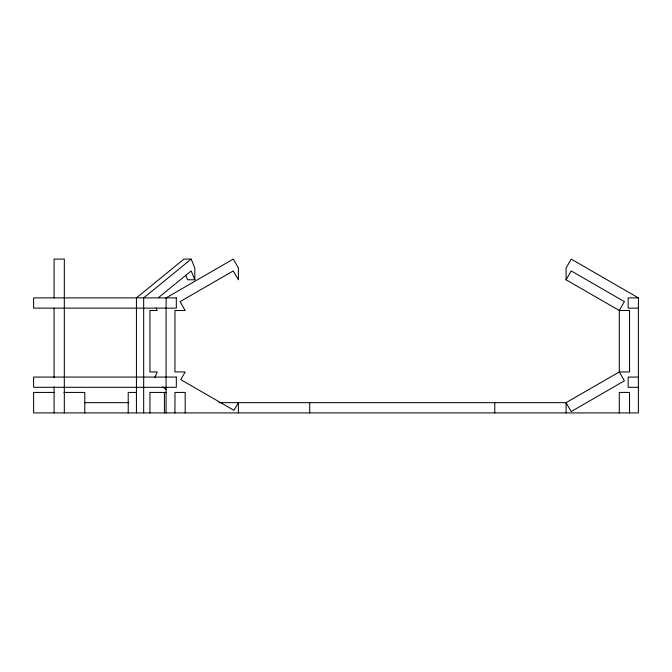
<?xml version="1.0" encoding="UTF-8"?>
<svg xmlns="http://www.w3.org/2000/svg" width="672" height="672" viewBox="0 0 672 672"><rect width="100%" height="100%" fill="white"/><g stroke="black" fill="none" stroke-linecap="round" stroke-linejoin="round"><path stroke-width="1.01" d="M154.829 377.706L157.181 371.944L149.94 371.944L149.94 310.506L157.181 310.506L156.097 307.843M566.084 412.91L566.084 402.662L619.29 371.944L629.53 371.944L629.53 310.506L619.29 310.506L566.084 279.787L571.2 270.917L624.414 301.636L619.29 310.506L619.29 371.944L624.414 380.814L571.2 411.533L566.084 402.662L218.971 402.662M185.758 275.352L187.564 279.787L194.804 279.787L194.804 267.96L191.184 259.09L143.674 297.889L143.674 412.91M158.365 297.713L191.184 270.917L194.804 279.787M191.184 259.09L183.943 259.09L136.433 297.889L136.433 412.91M54.499 392.423L33.6 392.423L33.6 412.91L638.4 412.91L638.4 297.889L628.16 297.889L628.16 308.129L638.4 308.129M638.4 377.068L628.16 377.068L628.16 387.307L638.4 387.307M63.899 392.423L84.798 392.423L84.798 412.91M136.492 392.423L128.218 392.423L128.218 412.91M166.488 392.423L149.94 392.423L149.94 412.91M84.538 402.662L128.839 402.662M638.4 297.889L571.2 259.09L566.084 267.96L566.084 279.787M162.851 386.82L166.051 389.432M629.53 412.91L629.53 392.423L619.29 392.423L619.29 412.91M494.768 402.662L494.768 412.91M309.716 402.662L309.716 412.91M238.4 412.91L238.4 402.662L233.965 410.348L180.76 379.63L185.195 371.944L174.955 371.944L174.955 310.506L185.195 310.506L180.071 301.636L233.285 270.917L238.4 279.787L238.4 267.96L233.285 259.09L166.085 297.889L166.085 412.91M185.195 412.91L185.195 392.423L174.955 392.423L174.955 412.91M164.422 392.423L164.422 412.91M64.319 412.91L64.319 259.09L54.079 259.09L54.079 297.889M54.079 308.129L54.079 377.706M54.079 386.795L54.079 412.91M176.324 297.889L33.6 297.889L33.6 308.129L176.324 308.129L176.324 297.889M176.324 377.068L33.6 377.068L33.6 387.307L176.324 387.307L176.324 377.068"/></g></svg>
